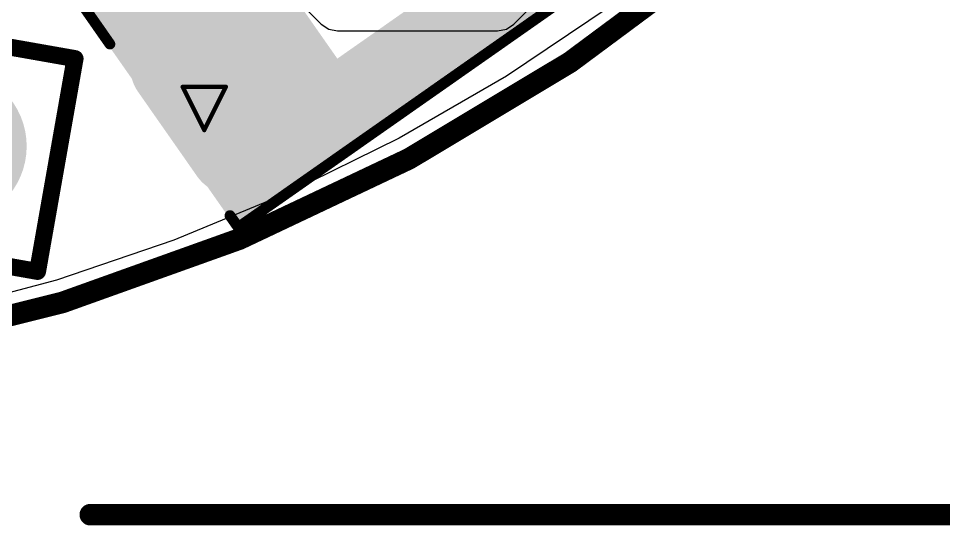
# Model space of a CAD drawing. Header units: inches. Extents: x -8 to 386, y -12 to 64.
# Drawn here: x 21.05 to 31.93, y -10.79 to -4.83 of the extents above; entities that cross this region are included whole.
import ezdxf

# ---------------------------------------------------------------- set-up
doc = ezdxf.new("R2010")
doc.units = ezdxf.units.IN
for name, color, linetype in [('Board_outline', 216, 'Continuous'), ('Bottom Layer', 5, 'Continuous'), ('Bottom Solder', 6, 'Continuous'), ('Dimension', 6, 'Continuous'), ('Drill Drawing', 1, 'Continuous'), ('Multi-Layer', 9, 'Continuous'), ('Pad Holes', 156, 'Continuous'), ('Top Layer', 1, 'Continuous'), ('Top Overlay', 2, 'Continuous'), ('Top Solder', 216, 'Continuous')]:
    doc.layers.add(name, color=color, linetype=linetype)

msp = doc.modelspace()

# ---------------------------------------------------------------- hatches: boundary and pattern name
at = {"layer": 'Bottom Layer'}
h = msp.add_hatch(color=5, dxfattribs=at)
edge = h.paths.add_edge_path()
edge.add_arc((23.577, -6.383), 0.425, 215, 395)
edge.add_line((23.925, -6.139), (23.237, -5.156))
edge.add_arc((22.889, -5.4), 0.425, 35, 215)
edge.add_line((22.541, -5.644), (23.229, -6.627))
at = {"layer": 'Bottom Solder'}
h = msp.add_hatch(color=6, dxfattribs=at)
edge = h.paths.add_edge_path()
edge.add_arc((23.577, -6.383), 0.527, 215, 395)
edge.add_line((24.009, -6.081), (23.32, -5.098))
edge.add_arc((22.889, -5.4), 0.527, 35, 215)
edge.add_line((22.458, -5.702), (23.146, -6.685))
h = msp.add_hatch(color=6, dxfattribs=at)
edge = h.paths.add_edge_path()
edge.add_arc((20.242, -6.336), 0.902, 0, 360)
at = {"layer": 'Multi-Layer'}
h = msp.add_hatch(color=9, dxfattribs=at)
edge = h.paths.add_edge_path()
edge.add_arc((23.577, -6.383), 0.425, 215, 395)
edge.add_line((23.925, -6.139), (23.237, -5.156))
edge.add_arc((22.889, -5.4), 0.425, 35, 215)
edge.add_line((22.541, -5.644), (23.229, -6.627))
at = {"layer": 'Pad Holes'}
h = msp.add_hatch(color=7, dxfattribs=at)
edge = h.paths.add_edge_path()
edge.add_arc((23.577, -6.383), 0.225, 215, 395)
edge.add_line((23.761, -6.254), (23.073, -5.271))
edge.add_arc((22.889, -5.4), 0.225, 35, 215)
edge.add_line((22.705, -5.529), (23.393, -6.512))
at = {"layer": 'Top Layer'}
for points in [[(24.921, -6.309), (31.52, -1.689), (31.008, -0.958), (24.409, -5.579)], [(23.582, -7.257), (25.315, -6.043), (22.408, -1.891), (20.674, -3.105)]]:
    msp.add_hatch(color=1, dxfattribs=at).paths.add_polyline_path(points)
h = msp.add_hatch(color=1, dxfattribs=at)
edge = h.paths.add_edge_path()
edge.add_arc((23.577, -6.383), 0.425, 215, 395)
edge.add_line((23.925, -6.139), (23.237, -5.156))
edge.add_arc((22.889, -5.4), 0.425, 35, 215)
edge.add_line((22.541, -5.644), (23.229, -6.627))
at = {"layer": 'Top Solder'}
h = msp.add_hatch(color=216, dxfattribs=at)
edge = h.paths.add_edge_path()
edge.add_arc((23.577, -6.383), 0.527, 215, 395)
edge.add_line((24.009, -6.081), (23.32, -5.098))
edge.add_arc((22.889, -5.4), 0.527, 35, 215)
edge.add_line((22.458, -5.702), (23.146, -6.685))
h = msp.add_hatch(color=216, dxfattribs=at)
edge = h.paths.add_edge_path()
edge.add_arc((20.242, -6.336), 0.902, 0, 360)

# ---------------------------------------------------------------- linework, layer by layer
at = {"layer": 'Board_outline', "const_width": 0.254}
msp.add_lwpolyline([(37.537, 13.36, 1), (-7.463, 13.36, 1)], format="xyb", close=True, dxfattribs=at)
at = {"layer": 'Bottom Layer'}
for p, q in [((23.6, -3.89), (24.609, -4.899)), ((26.877, -4.899), (27.302, -4.474)), ((27.999, -4.702), (26.788, -5.511)), ((24.609, -4.899), (24.697, -4.958)), ((24.697, -4.958), (24.801, -4.979)), ((24.801, -4.979), (24.801, -4.979)), ((24.801, -4.979), (26.685, -4.979)), ((26.685, -4.979), (26.789, -4.958)), ((26.789, -4.958), (26.877, -4.899)), ((26.788, -5.511), (25.527, -6.24)), ((25.527, -6.24), (24.221, -6.884)), ((24.221, -6.884), (22.875, -7.441)), ((22.875, -7.441), (21.496, -7.909)), ((21.496, -7.909), (20.09, -8.286))]:
    msp.add_line(p, q, dxfattribs=at)
at = {"layer": 'Dimension', "const_width": 0.254}
msp.add_lwpolyline([(21.893, -10.668), (37.537, -10.668)], dxfattribs=at)
at = {"layer": 'Dimension', "const_width": 0.127}
msp.add_lwpolyline([(21.829, -10.668, 1), (21.956, -10.668, 1)], format="xyb", close=True, dxfattribs=at)
at = {"layer": 'Drill Drawing', "const_width": 0.0508}
for points in [[(22.979, -5.638), (23.487, -5.638)], [(22.979, -5.638), (23.233, -6.146)], [(23.233, -6.146), (23.487, -5.638)]]:
    msp.add_lwpolyline(points, dxfattribs=at)
at = {"layer": 'Drill Drawing', "const_width": 0.0254}
for points in [[(22.966, -5.638, 1), (22.992, -5.638, 1)], [(22.966, -5.638, 1), (22.992, -5.638, 1)], [(23.474, -5.638, 1), (23.5, -5.638, 1)], [(23.474, -5.638, 1), (23.5, -5.638, 1)], [(23.22, -6.146, 1), (23.246, -6.146, 1)], [(23.22, -6.146, 1), (23.246, -6.146, 1)]]:
    msp.add_lwpolyline(points, format="xyb", close=True, dxfattribs=at)
at = {"layer": 'Top Layer'}
for p, q in [((27.999, -4.702), (26.788, -5.511)), ((26.788, -5.511), (25.527, -6.24)), ((25.527, -6.24), (24.221, -6.884)), ((24.221, -6.884), (22.875, -7.441)), ((22.875, -7.441), (21.496, -7.909)), ((21.496, -7.909), (20.09, -8.286))]:
    msp.add_line(p, q, dxfattribs=at)
at = {"layer": 'Top Overlay'}
for points, const_width in [([(23.633, -7.29), (31.701, -1.641)], 0.127), ([(1.702, -1.778), (21.713, -5.306)], 0.2), ([(1.261, -4.279), (21.272, -7.808)], 0.2), ([(21.594, -4.378), (22.123, -5.135)], 0.127), ([(21.272, -7.808), (21.713, -5.306)], 0.2), ([(23.536, -7.152), (23.633, -7.29)], 0.127)]:
    msp.add_lwpolyline(points, dxfattribs=dict(at, const_width=const_width))
for points, const_width in [([(22.092, -5.135, 1), (22.155, -5.135, 1)], 0.0635), ([(21.663, -5.306, 1), (21.763, -5.306, 1)], 0.1), ([(21.663, -5.306, 1), (21.763, -5.306, 1)], 0.1), ([(23.504, -7.152, 1), (23.568, -7.152, 1)], 0.0635), ([(23.601, -7.29, 1), (23.664, -7.29, 1)], 0.0635), ([(23.601, -7.29, 1), (23.664, -7.29, 1)], 0.0635), ([(21.222, -7.808, 1), (21.322, -7.808, 1)], 0.1), ([(21.222, -7.808, 1), (21.322, -7.808, 1)], 0.1)]:
    msp.add_lwpolyline(points, format="xyb", close=True, dxfattribs=dict(at, const_width=const_width))

doc.saveas('drawing.dxf')
